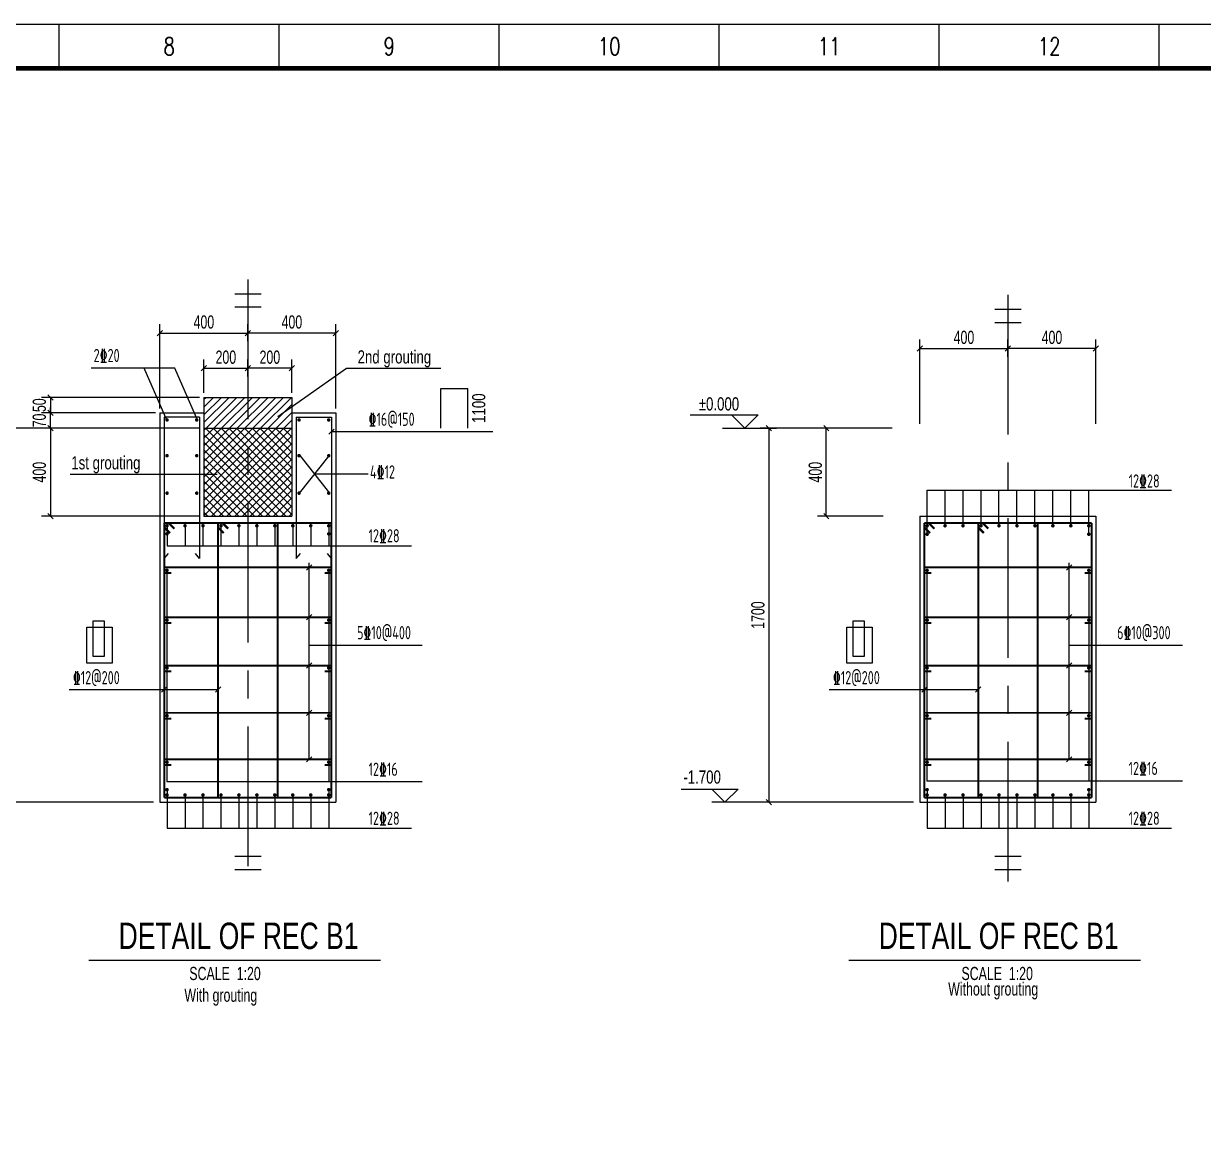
# Model space of a CAD drawing. Header units: millimetres. Extents: x -15901 to 146244, y -607033 to -56344.
# Drawn here: x 23535 to 50349, y -235063 to -209448 of the extents above; entities that cross this region are included whole.
import ezdxf
from ezdxf.enums import TextEntityAlignment as Align

# ---------------------------------------------------------------- set-up
doc = ezdxf.new("R2010")
doc.units = ezdxf.units.MM
doc.header["$LTSCALE"] = 2000
doc.linetypes.add('CENTER', pattern=[50.8, 31.75, -6.35, 6.35, -6.35])
for name, color, linetype in [('1', 3, 'Continuous'), ('4', 2, 'Continuous'), ('6', 1, 'Continuous'), ('DIM', 2, 'Continuous'), ('S_02_AXIS', 171, 'CENTER'), ('S_04', 2, 'Continuous'), ('S_08_HATCH', 8, 'Continuous'), ('TEXT', 3, 'Continuous'), ('TK', 1, 'Continuous')]:
    doc.layers.add(name, color=color, linetype=linetype)
doc.styles.add('FS', font='kstxt.shx', dxfattribs={"width": 0.8, "height": 250, "bigfont": 'kshz.shx'})
doc.styles.add('KS', font='kstxt.shx', dxfattribs={"width": 0.7, "height": 300, "bigfont": 'kshz.shx'})
doc.styles.add('TK-HZ', font='txt.shx', dxfattribs={"width": 0.8, "bigfont": 'hztxt.shx'})
doc.styles.add('样3', font='tssdeng.shx', dxfattribs={"width": 0.7, "height": 300, "bigfont": 'tssdchn.shx'})
doc.dimstyles.new('KSDIM0.2', dxfattribs={"dimtxt": 300, "dimasz": 120, "dimexe": 200, "dimexo": 100, "dimgap": 100, "dimtad": 1, "dimdec": 0, "dimlfac": 0.2, "dimzin": 14, "dimdsep": 46, "dimtxsty": 'KS', "dimblk1": 'OBLIQUE', "dimblk2": 'OBLIQUE', "dimsah": 1, "dimcen": -900, "dimclrd": 7, "dimclre": 7, "dimclrt": 2, "dimadec": 0, "dimazin": 0, "dimtfac": 1, "dimtdec": 0, "dimtix": 1, "dimtmove": 2, "dimatfit": 2, "dimfxl": 1, "dimtolj": 1, "dimtzin": 14, "dimlwd": -3, "dimarcsym": 2})

# ---------------------------------------------------------------- blocks, each defined once
blk = doc.blocks.new('_OBLIQUE')
at = {"color": 1}
blk.add_line((-0.5, -0.5), (0.5, 0.5), dxfattribs=at)
blk = doc.blocks.new('*D414')
at = {"layer": '1', "color": 7, "lineweight": -2}
for p, q in [((28632, -217471), (28632, -217083)), ((29632, -217845), (29632, -217083))]:
    blk.add_line(p, q, dxfattribs=at)
at = {"layer": '1', "color": 7, "lineweight": -3}
blk.add_line((29632, -217283), (28632, -217283), dxfattribs=at)
at = {"layer": 'Defpoints', "color": 0}
for p in [(28632, -217283), (28632, -217571), (29632, -217945)]:
    blk.add_point(p, dxfattribs=at)
at = {"layer": '1', "color": 7, "linetype": 'ByBlock', "lineweight": -3, "xscale": 120, "yscale": 120, "zscale": 120, "rotation": 180}
blk.add_blockref('_OBLIQUE', (28632, -217283), dxfattribs=at)
at = {"layer": '1', "color": 7, "linetype": 'ByBlock', "lineweight": -3, "xscale": 120, "yscale": 120, "zscale": 120}
blk.add_blockref('_OBLIQUE', (29632, -217283), dxfattribs=at)
at = {"layer": '1', "color": 2, "insert": (29132, -217033), "char_height": 300, "attachment_point": 5, "style": 'KS'}
blk.add_mtext('\\A1;200', dxfattribs=at)
blk = doc.blocks.new('*D415')
at = {"layer": '1', "color": 7, "lineweight": -2}
for p, q in [((27632, -217845), (27632, -217083)), ((28632, -217471), (28632, -217083))]:
    blk.add_line(p, q, dxfattribs=at)
at = {"layer": '1', "color": 7, "lineweight": -3}
blk.add_line((27632, -217283), (28632, -217283), dxfattribs=at)
at = {"layer": 'Defpoints', "color": 0}
for p in [(28632, -217283), (28632, -217571), (27632, -217945)]:
    blk.add_point(p, dxfattribs=at)
at = {"layer": '1', "color": 7, "linetype": 'ByBlock', "lineweight": -3, "xscale": 120, "yscale": 120, "zscale": 120, "rotation": 180}
blk.add_blockref('_OBLIQUE', (27632, -217283), dxfattribs=at)
at = {"layer": '1', "color": 7, "linetype": 'ByBlock', "lineweight": -3, "xscale": 120, "yscale": 120, "zscale": 120}
blk.add_blockref('_OBLIQUE', (28632, -217283), dxfattribs=at)
at = {"layer": '1', "color": 2, "insert": (28132, -217033), "char_height": 300, "attachment_point": 5, "style": 'KS'}
blk.add_mtext('\\A1;200', dxfattribs=at)
blk = doc.blocks.new('*D416')
at = {"layer": '1', "color": 7, "lineweight": -3}
for p, q in [((24143, -218295), (24143, -218175)), ((24143, -218645), (24143, -218295)), ((24143, -218645), (24143, -218765))]:
    blk.add_line(p, q, dxfattribs=at)
at = {"layer": '1', "color": 7, "lineweight": -2}
for p, q in [((26532, -218295), (23943, -218295)), ((27532, -218645), (23943, -218645))]:
    blk.add_line(p, q, dxfattribs=at)
at = {"layer": 'Defpoints', "color": 0}
for p in [(24143, -218295), (26632, -218295), (27632, -218645)]:
    blk.add_point(p, dxfattribs=at)
at = {"layer": '1', "color": 7, "linetype": 'ByBlock', "lineweight": -3, "xscale": 120, "yscale": 120, "zscale": 120}
for p, rotation in [((24143, -218295), 270), ((24143, -218645), 90)]:
    blk.add_blockref('_OBLIQUE', p, dxfattribs=dict(at, rotation=rotation))
at = {"layer": '1', "color": 2, "insert": (23893, -218470), "char_height": 300, "attachment_point": 5, "rotation": 90, "style": 'KS'}
blk.add_mtext('\\A1;70', dxfattribs=at)
blk = doc.blocks.new('*D417')
at = {"layer": '1', "color": 7, "lineweight": -2}
for p, q in [((27532, -218645), (23943, -218645)), ((27532, -220645), (23943, -220645))]:
    blk.add_line(p, q, dxfattribs=at)
at = {"layer": '1', "color": 7, "lineweight": -3}
blk.add_line((24143, -218645), (24143, -220645), dxfattribs=at)
at = {"layer": 'Defpoints', "color": 0}
for p in [(27632, -218645), (24143, -220645), (27632, -220645)]:
    blk.add_point(p, dxfattribs=at)
at = {"layer": '1', "color": 7, "linetype": 'ByBlock', "lineweight": -3, "xscale": 120, "yscale": 120, "zscale": 120}
for p, rotation in [((24143, -218645), 90), ((24143, -220645), 270)]:
    blk.add_blockref('_OBLIQUE', p, dxfattribs=dict(at, rotation=rotation))
at = {"layer": '1', "color": 2, "insert": (23893, -219645), "char_height": 300, "attachment_point": 5, "rotation": 90, "style": 'KS'}
blk.add_mtext('\\A1;400', dxfattribs=at)
blk = doc.blocks.new('*D418')
at = {"layer": '1', "color": 7, "lineweight": -2}
for p, q in [((27532, -217945), (23943, -217945)), ((24149, -218295), (23943, -218295))]:
    blk.add_line(p, q, dxfattribs=at)
at = {"layer": '1', "color": 7, "lineweight": -3}
blk.add_line((24143, -217945), (24143, -218295), dxfattribs=at)
at = {"layer": 'Defpoints', "color": 0}
for p in [(27632, -217945), (24143, -218295), (24249, -218295)]:
    blk.add_point(p, dxfattribs=at)
at = {"layer": '1', "color": 7, "linetype": 'ByBlock', "lineweight": -3, "xscale": 120, "yscale": 120, "zscale": 120}
for p, rotation in [((24143, -217945), 90), ((24143, -218295), 270)]:
    blk.add_blockref('_OBLIQUE', p, dxfattribs=dict(at, rotation=rotation))
at = {"layer": '1', "color": 2, "insert": (23893, -218123), "char_height": 300, "attachment_point": 5, "rotation": 90, "style": 'KS'}
blk.add_mtext('\\A1;50', dxfattribs=at)
blk = doc.blocks.new('Dot')
at = {"layer": '6', "const_width": 0.4}
blk.add_lwpolyline([(-0.2, 0, 1), (0.2, 0, 1)], format="xyb", close=True, dxfattribs=at)
blk = doc.blocks.new('*D419')
at = {"layer": '1', "color": 7, "lineweight": -2}
for p, q in [((28632, -216671), (28632, -216283)), ((30632, -218195), (30632, -216283))]:
    blk.add_line(p, q, dxfattribs=at)
at = {"layer": '1', "color": 7, "lineweight": -3}
blk.add_line((30632, -216483), (28632, -216483), dxfattribs=at)
at = {"layer": 'Defpoints', "color": 0}
for p in [(28632, -216483), (28632, -216771), (30632, -218295)]:
    blk.add_point(p, dxfattribs=at)
at = {"layer": '1', "color": 7, "linetype": 'ByBlock', "lineweight": -3, "xscale": 120, "yscale": 120, "zscale": 120, "rotation": 180}
blk.add_blockref('_OBLIQUE', (28632, -216483), dxfattribs=at)
at = {"layer": '1', "color": 7, "linetype": 'ByBlock', "lineweight": -3, "xscale": 120, "yscale": 120, "zscale": 120}
blk.add_blockref('_OBLIQUE', (30632, -216483), dxfattribs=at)
at = {"layer": '1', "color": 2, "insert": (29632, -216233), "char_height": 300, "attachment_point": 5, "style": 'KS'}
blk.add_mtext('\\A1;400', dxfattribs=at)
blk = doc.blocks.new('*D420')
at = {"layer": '1', "color": 7, "lineweight": -2}
for p, q in [((26632, -218195), (26632, -216283)), ((28632, -216671), (28632, -216283))]:
    blk.add_line(p, q, dxfattribs=at)
at = {"layer": '1', "color": 7, "lineweight": -3}
blk.add_line((26632, -216483), (28632, -216483), dxfattribs=at)
at = {"layer": 'Defpoints', "color": 0}
for p in [(28632, -216483), (28632, -216771), (26632, -218295)]:
    blk.add_point(p, dxfattribs=at)
at = {"layer": '1', "color": 7, "linetype": 'ByBlock', "lineweight": -3, "xscale": 120, "yscale": 120, "zscale": 120, "rotation": 180}
blk.add_blockref('_OBLIQUE', (26632, -216483), dxfattribs=at)
at = {"layer": '1', "color": 7, "linetype": 'ByBlock', "lineweight": -3, "xscale": 120, "yscale": 120, "zscale": 120}
blk.add_blockref('_OBLIQUE', (28632, -216483), dxfattribs=at)
at = {"layer": '1', "color": 2, "insert": (27632, -216233), "char_height": 300, "attachment_point": 5, "style": 'KS'}
blk.add_mtext('\\A1;400', dxfattribs=at)
blk = doc.blocks.new('*D421')
at = {"layer": '1', "color": 7, "lineweight": -2}
for p, q in [((24798, -218645), (23000, -218645)), ((26486, -227145), (23000, -227145))]:
    blk.add_line(p, q, dxfattribs=at)
at = {"layer": '1', "color": 7, "lineweight": -3}
blk.add_line((23200, -218645), (23200, -227145), dxfattribs=at)
at = {"layer": 'Defpoints', "color": 0}
for p in [(24898, -218645), (23200, -227145), (26586, -227145)]:
    blk.add_point(p, dxfattribs=at)
at = {"layer": '1', "color": 7, "linetype": 'ByBlock', "lineweight": -3, "xscale": 120, "yscale": 120, "zscale": 120}
for p, rotation in [((23200, -218645), 90), ((23200, -227145), 270)]:
    blk.add_blockref('_OBLIQUE', p, dxfattribs=dict(at, rotation=rotation))
at = {"layer": '1', "color": 2, "insert": (22950, -222895), "char_height": 300, "attachment_point": 5, "rotation": 90, "style": 'KS'}
blk.add_mtext('\\A1;1700', dxfattribs=at)
blk = doc.blocks.new('Br5')
at = {"layer": '6', "const_width": 0.5}
for points in [[(1.29, 2.29), (0, 1)], [(2.29, 1.29), (1, 0)]]:
    blk.add_lwpolyline(points, dxfattribs=at)
blk = doc.blocks.new('*D422')
at = {"layer": '1', "color": 7, "lineweight": -2}
for p, q in [((45907, -217021), (45907, -216633)), ((47907, -218545), (47907, -216633))]:
    blk.add_line(p, q, dxfattribs=at)
at = {"layer": '1', "color": 7, "lineweight": -3}
blk.add_line((47907, -216833), (45907, -216833), dxfattribs=at)
at = {"layer": 'Defpoints', "color": 0}
for p in [(45907, -216833), (45907, -217121), (47907, -218645)]:
    blk.add_point(p, dxfattribs=at)
at = {"layer": '1', "color": 7, "linetype": 'ByBlock', "lineweight": -3, "xscale": 120, "yscale": 120, "zscale": 120, "rotation": 180}
blk.add_blockref('_OBLIQUE', (45907, -216833), dxfattribs=at)
at = {"layer": '1', "color": 7, "linetype": 'ByBlock', "lineweight": -3, "xscale": 120, "yscale": 120, "zscale": 120}
blk.add_blockref('_OBLIQUE', (47907, -216833), dxfattribs=at)
at = {"layer": '1', "color": 2, "insert": (46907, -216583), "char_height": 300, "attachment_point": 5, "style": 'KS'}
blk.add_mtext('\\A1;400', dxfattribs=at)
blk = doc.blocks.new('*D423')
at = {"layer": '1', "color": 7, "lineweight": -2}
for p, q in [((43907, -218545), (43907, -216633)), ((45907, -217021), (45907, -216633))]:
    blk.add_line(p, q, dxfattribs=at)
at = {"layer": '1', "color": 7, "lineweight": -3}
blk.add_line((43907, -216833), (45907, -216833), dxfattribs=at)
at = {"layer": 'Defpoints', "color": 0}
for p in [(45907, -216833), (45907, -217121), (43907, -218645)]:
    blk.add_point(p, dxfattribs=at)
at = {"layer": '1', "color": 7, "linetype": 'ByBlock', "lineweight": -3, "xscale": 120, "yscale": 120, "zscale": 120, "rotation": 180}
blk.add_blockref('_OBLIQUE', (43907, -216833), dxfattribs=at)
at = {"layer": '1', "color": 7, "linetype": 'ByBlock', "lineweight": -3, "xscale": 120, "yscale": 120, "zscale": 120}
blk.add_blockref('_OBLIQUE', (45907, -216833), dxfattribs=at)
at = {"layer": '1', "color": 2, "insert": (44907, -216583), "char_height": 300, "attachment_point": 5, "style": 'KS'}
blk.add_mtext('\\A1;400', dxfattribs=at)
blk = doc.blocks.new('*D424')
at = {"layer": '1', "color": 7, "lineweight": -2}
for p, q in [((43193, -218645), (40275, -218645)), ((43761, -227145), (40275, -227145))]:
    blk.add_line(p, q, dxfattribs=at)
at = {"layer": '1', "color": 7, "lineweight": -3}
blk.add_line((40475, -218645), (40475, -227145), dxfattribs=at)
at = {"layer": 'Defpoints', "color": 0}
for p in [(43293, -218645), (40475, -227145), (43861, -227145)]:
    blk.add_point(p, dxfattribs=at)
at = {"layer": '1', "color": 7, "linetype": 'ByBlock', "lineweight": -3, "xscale": 120, "yscale": 120, "zscale": 120}
for p, rotation in [((40475, -218645), 90), ((40475, -227145), 270)]:
    blk.add_blockref('_OBLIQUE', p, dxfattribs=dict(at, rotation=rotation))
at = {"layer": '1', "color": 2, "insert": (40225, -222895), "char_height": 300, "attachment_point": 5, "rotation": 90, "style": 'KS'}
blk.add_mtext('\\A1;1700', dxfattribs=at)
blk = doc.blocks.new('*D425')
at = {"layer": '1', "color": 7, "lineweight": -2}
for p, q in [((43273, -218645), (41579, -218645)), ((43072, -220645), (41579, -220645))]:
    blk.add_line(p, q, dxfattribs=at)
at = {"layer": '1', "color": 7, "lineweight": -3}
blk.add_line((41779, -220645), (41779, -218645), dxfattribs=at)
at = {"layer": 'Defpoints', "color": 0}
for p in [(41779, -218645), (43373, -218645), (43172, -220645)]:
    blk.add_point(p, dxfattribs=at)
at = {"layer": '1', "color": 7, "linetype": 'ByBlock', "lineweight": -3, "xscale": 120, "yscale": 120, "zscale": 120}
for p, rotation in [((41779, -218645), 90), ((41779, -220645), 270)]:
    blk.add_blockref('_OBLIQUE', p, dxfattribs=dict(at, rotation=rotation))
at = {"layer": '1', "color": 2, "insert": (41529, -219645), "char_height": 300, "attachment_point": 5, "rotation": 90, "style": 'KS'}
blk.add_mtext('\\A1;400', dxfattribs=at)
blk = doc.blocks.new('A1-1')
at = {"layer": 'TK', "color": 7}
for p, q in [((37050, 58400), (37050, 59400)), ((42050, 58400), (42050, 59400)), ((47050, 58400), (47050, 59400)), ((52050, 58400), (52050, 59400)), ((57050, 58400), (57050, 59400)), ((62050, 58400), (62050, 59400))]:
    blk.add_line(p, q, dxfattribs=at)
for points, const_width in [([(0, 0), (84100, 0), (84100, 59400), (0, 59400)], 35), ([(2500, 1000), (83100, 1000), (83100, 58400), (2500, 58400)], 100)]:
    blk.add_lwpolyline(points, close=True, dxfattribs=dict(at, const_width=const_width))
at = {"layer": 'TK', "color": 7, "style": 'TK-HZ', "width": 0.75}
for s, p in [('8', (39550, 58900)), ('9', (44550, 58900)), ('10', (49550, 58900)), ('11', (54550, 58900)), ('12', (59550, 58900))]:
    blk.add_text(s, height=400, dxfattribs=at).set_placement(p, align=Align.MIDDLE_CENTER)

msp = doc.modelspace()

# ---------------------------------------------------------------- hatches: boundary and pattern name
at = {"layer": 'S_08_HATCH'}
h = msp.add_hatch(dxfattribs=at)
h.set_pattern_fill('ANSI31', color=6, scale=1000)
h.set_pattern_definition([(45, (-317834.99, -571233.78), (-88.388348, 88.388348), [])])
h.paths.add_polyline_path([(29632.238, -217945.224), (28632.238, -217945.224), (28632.238, -218645.224), (29632.238, -218645.224)])
h.paths.add_polyline_path([(28632.238, -217945.224), (27632.238, -217945.224), (27632.238, -218645.224), (28632.238, -218645.224)])
h = msp.add_hatch(dxfattribs=at)
h.set_pattern_fill('ANSI37', color=6, scale=1000)
h.set_pattern_definition([(45, (-317834.99, -571233.78), (-88.388348, 88.388348), []), (135, (-317834.99, -571233.78), (-88.388348, -88.388348), [])])
h.paths.add_polyline_path([(29632.238, -218645.224), (28632.238, -218645.224), (28632.238, -220645.224), (29632.238, -220645.224)])
h.paths.add_polyline_path([(28632.238, -218645.224), (27632.238, -218645.224), (27632.238, -220645.224), (28632.238, -220645.224)])

# ---------------------------------------------------------------- linework, layer by layer
for p, q in [((26972.032, -217283.115, -20.286), (25072.489, -217283.115, -20.286)), ((26794.738, -218477.724, -20.286), (26273.919, -217283.115, -20.286)), ((27492.851, -218477.724, -20.286), (26972.032, -217283.115, -20.286)), ((29313.496, -218381.586, -20.286), (30871.54, -217283.115, -20.286)), ((30871.54, -217283.115, -20.286), (33018.579, -217283.115, -20.286)), ((30532.238, -218724.644, -20.286), (34199.329, -218724.644, -20.286)), ((30474.039, -219273.394, -20.286), (29799.039, -220122.468, -20.286)), ((29814.738, -219266.518, -20.286), (30489.738, -220122.468, -20.286)), ((24591.145, -219690.305, -20.286), (27936.736, -219690.305, -20.286)), ((30145.781, -219686.306, -20.286), (31363.888, -219686.306, -20.286)), ((44069.318, -220051.246, -20.286), (49623.522, -220051.246, -20.286)), ((44069.651, -221056.51, -20.286), (44069.318, -220051.246, -20.286)), ((44477.984, -220807.724, -20.286), (44477.984, -220051.246, -20.286)), ((44886.318, -220807.724, -20.286), (44886.318, -220051.246, -20.286)), ((45294.651, -220807.724, -20.286), (45294.651, -220051.246, -20.286)), ((45702.984, -220807.724, -20.286), (45702.984, -220051.246, -20.286)), ((46111.318, -220807.724, -20.286), (46111.318, -220051.246, -20.286)), ((46519.651, -220807.724, -20.286), (46519.651, -220051.246, -20.286)), ((46927.984, -220807.724, -20.286), (46927.984, -220051.246, -20.286)), ((47336.318, -220807.724, -20.286), (47336.318, -220051.246, -20.286)), ((47744.651, -221056.51, -20.286), (47744.651, -220051.246, -20.286)), ((26794.738, -220863.766, -20.286), (26794.405, -221317, -20.286)), ((27203.071, -220863.766, -20.286), (27203.071, -221317, -20.286)), ((27611.404, -220863.766, -20.286), (27611.404, -221317, -20.286)), ((28019.738, -220863.766, -20.286), (28019.738, -221317, -20.286)), ((28428.071, -220863.766, -20.286), (28428.071, -221317, -20.286)), ((28836.404, -220863.766, -20.286), (28836.404, -221317, -20.286)), ((29244.738, -220863.766, -20.286), (29244.738, -221317, -20.286)), ((29653.071, -220863.766, -20.286), (29653.071, -221317, -20.286)), ((30061.404, -220863.766, -20.286), (30061.404, -221317, -20.286)), ((30469.738, -220863.766, -20.286), (30469.738, -221317, -20.286)), ((26794.405, -221317, -20.286), (32348.609, -221317, -20.286)), ((30025.213, -226173.45, -20.286), (30025.213, -221705.787, -20.286)), ((47300.126, -226173.45, -20.286), (47300.126, -221705.787, -20.286)), ((26790.494, -221857.554, -20.286), (26790.494, -226680.09, -20.286)), ((30469.431, -221857.101, -20.286), (30469.431, -226680.09, -20.286)), ((44065.408, -221857.554, -20.286), (44065.408, -226660.641, -20.286)), ((47744.344, -221857.101, -20.286), (47744.344, -226660.641, -20.286)), ((30025.213, -223575.186, -20.286), (32595.41, -223575.186, -20.286)), ((47300.126, -223575.186, -20.286), (49870.323, -223575.186, -20.286)), ((24567.349, -224585.761, -20.286), (27955.757, -224585.761, -20.286)), ((41842.263, -224585.761, -20.286), (45230.67, -224585.761, -20.286)), ((26790.494, -226680.09, -20.286), (32595.41, -226680.09, -20.286)), ((44065.408, -226660.641, -20.286), (49870.323, -226660.641, -20.286)), ((26794.738, -226862.746, -20.286), (26794.405, -227739.201, -20.286)), ((27203.071, -226982.724, -20.286), (27203.071, -227739.201, -20.286)), ((27611.404, -226982.724, -20.286), (27611.404, -227739.201, -20.286)), ((28019.738, -226982.724, -20.286), (28019.738, -227739.201, -20.286)), ((28428.071, -226982.724, -20.286), (28428.071, -227739.201, -20.286)), ((28836.404, -226982.724, -20.286), (28836.404, -227739.201, -20.286)), ((29244.738, -226982.724, -20.286), (29244.738, -227739.201, -20.286)), ((29653.071, -226982.724, -20.286), (29653.071, -227739.201, -20.286)), ((30061.404, -226982.724, -20.286), (30061.404, -227739.201, -20.286)), ((30469.738, -226862.746, -20.286), (30469.738, -227739.201, -20.286)), ((44069.651, -226862.746, -20.286), (44069.318, -227739.201, -20.286)), ((44477.984, -226982.724, -20.286), (44477.984, -227739.201, -20.286)), ((44886.318, -226982.724, -20.286), (44886.318, -227739.201, -20.286)), ((45294.651, -226982.724, -20.286), (45294.651, -227739.201, -20.286)), ((45702.984, -226982.724, -20.286), (45702.984, -227739.201, -20.286)), ((46111.318, -226982.724, -20.286), (46111.318, -227739.201, -20.286)), ((46519.651, -226982.724, -20.286), (46519.651, -227739.201, -20.286)), ((46927.984, -226982.724, -20.286), (46927.984, -227739.201, -20.286)), ((47336.318, -226982.724, -20.286), (47336.318, -227739.201, -20.286)), ((47744.651, -226862.746, -20.286), (47744.651, -227739.201, -20.286)), ((26794.405, -227739.201, -20.286), (32348.609, -227739.201, -20.286)), ((44069.318, -227739.201, -20.286), (49623.522, -227739.201, -20.286))]:
    msp.add_line(p, q)
at = {"layer": '1'}
for p, q in [((28332.238, -215590.399, -20.286), (28932.238, -215590.399, -20.286)), ((28332.238, -215890.399, -20.286), (28932.238, -215890.399, -20.286)), ((45607.151, -215940.399, -20.286), (46207.151, -215940.399, -20.286)), ((45607.151, -216240.399, -20.286), (46207.151, -216240.399, -20.286)), ((27632.238, -217945.224, -20.286), (27632.238, -220645.224, -20.286)), ((27632.238, -217945.224, -20.286), (29632.238, -217945.224, -20.286)), ((29632.238, -217945.224, -20.286), (29632.238, -220645.224, -20.286)), ((33016.662, -218647.445, -20.286), (33016.662, -217741.254, -20.286)), ((33016.662, -217741.254, -20.286), (33634.852, -217741.254, -20.286)), ((33634.852, -218647.445, -20.286), (33634.852, -217741.254, -20.286)), ((26632.238, -218295.224, -20.286), (26632.238, -227145.224, -20.286)), ((26632.238, -218295.224, -20.286), (27632.238, -218295.224, -20.286)), ((29632.238, -218295.224, -20.286), (30632.238, -218295.224, -20.286)), ((30632.238, -218295.224, -20.286), (30632.238, -227145.224, -20.286)), ((27632.238, -218645.224, -20.286), (29632.238, -218645.224, -20.286)), ((27632.238, -220645.224, -20.286), (29632.238, -220645.224, -20.286)), ((43907.151, -220645.224, -20.286), (43907.151, -227145.224, -20.286)), ((43907.151, -220645.224, -20.286), (47907.151, -220645.224, -20.286)), ((47907.151, -220645.224, -20.286), (47907.151, -227145.224, -20.286)), ((26632.238, -227145.224, -20.286), (30632.238, -227145.224, -20.286)), ((43907.151, -227145.224, -20.286), (47907.151, -227145.224, -20.286)), ((28332.238, -228374.049, -20.286), (28932.238, -228374.049, -20.286)), ((45607.151, -228374.049, -20.286), (46207.151, -228374.049, -20.286)), ((28332.238, -228674.049, -20.286), (28932.238, -228674.049, -20.286)), ((45607.151, -228674.049, -20.286), (46207.151, -228674.049, -20.286))]:
    msp.add_line(p, q, dxfattribs=at)
at = {"layer": '1', "elevation": -20.286}
for points in [[(25114.108, -223025.957), (25364.227, -223025.957), (25364.227, -223838.466), (25114.108, -223838.466)], [(42389.021, -223025.957), (42639.14, -223025.957), (42639.14, -223838.466), (42389.021, -223838.466)], [(24968.863, -223171.525), (25546.374, -223171.525), (25546.374, -223984.035), (24968.863, -223984.035)], [(42243.776, -223171.525), (42821.288, -223171.525), (42821.288, -223984.035), (42243.776, -223984.035)]]:
    msp.add_lwpolyline(points, close=True, dxfattribs=at)
at = {"layer": '4', "elevation": -20.286}
for points in [[(38477.622, -226848.239), (39771.591, -226848.239), (39474.607, -227145.224), (39177.622, -226848.239)], [(40274.607, -227145.224), (39174.607, -227145.224)]]:
    msp.add_lwpolyline(points, dxfattribs=at)
at = {"layer": '6'}
for p, q in [((27532.238, -218395.224, -20.286), (26732.238, -218395.224, -20.286)), ((26732.238, -218395.224, -20.286), (26732.238, -220801.266, -20.286)), ((27532.238, -218395.224, -20.286), (27532.238, -221611.283, -20.286)), ((29732.238, -218395.224, -20.286), (30532.238, -218395.224, -20.286)), ((29732.238, -218395.224, -20.286), (29732.238, -221611.283, -20.286)), ((30532.238, -218395.224, -20.286), (30532.238, -220801.266, -20.286)), ((30472.238, -218784.644, -20.286), (30592.238, -218664.644, -20.286)), ((26732.238, -221611.283, -20.286), (26825.964, -221495.644, -20.286)), ((27532.238, -221611.283, -20.286), (27438.511, -221495.644, -20.286)), ((29732.238, -221611.283, -20.286), (29825.964, -221495.644, -20.286)), ((29965.213, -221871.455, -20.286), (30085.213, -221751.455, -20.286)), ((30532.238, -221611.283, -20.286), (30438.511, -221495.644, -20.286)), ((47240.126, -221871.455, -20.286), (47360.126, -221751.455, -20.286)), ((29965.213, -223004.02, -20.286), (30085.213, -222884.02, -20.286)), ((47240.126, -223004.02, -20.286), (47360.126, -222884.02, -20.286)), ((29965.213, -224101.935, -20.286), (30085.213, -223981.935, -20.286)), ((47240.126, -224101.935, -20.286), (47360.126, -223981.935, -20.286)), ((26672.238, -224645.761, -20.286), (26792.238, -224525.761, -20.286)), ((27897.131, -224645.761, -20.286), (28017.131, -224525.761, -20.286)), ((43947.151, -224645.761, -20.286), (44067.151, -224525.761, -20.286)), ((45172.045, -224645.761, -20.286), (45292.045, -224525.761, -20.286)), ((29965.213, -225176.115, -20.286), (30085.213, -225056.115, -20.286)), ((47240.126, -225176.115, -20.286), (47360.126, -225056.115, -20.286)), ((29965.213, -226233.45, -20.286), (30085.213, -226113.45, -20.286)), ((47240.126, -226233.45, -20.286), (47360.126, -226113.45, -20.286)), ((25017.707, -230735.793, -20.286), (31645.073, -230735.793, -20.286)), ((42292.62, -230735.793, -20.286), (48919.986, -230735.793, -20.286))]:
    msp.add_line(p, q, dxfattribs=at)
at = {"layer": '6', "const_width": 45, "elevation": -20.286}
for points in [[(26732.238, -220801.266), (30532.238, -220801.266)], [(26732.238, -220801.266), (26732.238, -227045.224)], [(27955.757, -220801.266), (27955.757, -227045.224)], [(29310.236, -220801.266), (29310.236, -227045.224)], [(30532.238, -220801.266), (30532.238, -227045.224)], [(44007.151, -220801.266), (47807.151, -220801.266)], [(44007.151, -220801.266), (44007.151, -227045.224)], [(45230.67, -220801.266), (45230.67, -227045.224)], [(46585.149, -220801.266), (46585.149, -227045.224)], [(47807.151, -220801.266), (47807.151, -227045.224)], [(26732.238, -221811.455), (30532.238, -221811.455)], [(26732.238, -221940.625), (26889.815, -221940.625)], [(30374.661, -221940.625), (30532.238, -221940.625)], [(44007.151, -221811.455), (47807.151, -221811.455)], [(44007.151, -221940.625), (44164.728, -221940.625)], [(47649.574, -221940.625), (47807.151, -221940.625)], [(26732.238, -222944.02), (30532.238, -222944.02)], [(26732.238, -223073.19), (26889.815, -223073.19)], [(30374.661, -223073.19), (30532.238, -223073.19)], [(44007.151, -222944.02), (47807.151, -222944.02)], [(44007.151, -223073.19), (44164.728, -223073.19)], [(47649.574, -223073.19), (47807.151, -223073.19)], [(26732.238, -224041.935), (30532.238, -224041.935)], [(26732.238, -224171.106), (26889.815, -224171.106)], [(30374.661, -224171.106), (30532.238, -224171.106)], [(44007.151, -224041.935), (47807.151, -224041.935)], [(44007.151, -224171.106), (44164.728, -224171.106)], [(47649.574, -224171.106), (47807.151, -224171.106)], [(26732.238, -225116.115), (30532.238, -225116.115)], [(26732.238, -225245.286), (26889.815, -225245.286)], [(30374.661, -225245.286), (30532.238, -225245.286)], [(44007.151, -225116.115), (47807.151, -225116.115)], [(44007.151, -225245.286), (44164.728, -225245.286)], [(47649.574, -225245.286), (47807.151, -225245.286)], [(26732.238, -226173.45), (30532.238, -226173.45)], [(26732.238, -226302.62), (26889.815, -226302.62)], [(30374.661, -226302.62), (30532.238, -226302.62)], [(44007.151, -226173.45), (47807.151, -226173.45)], [(44007.151, -226302.62), (44164.728, -226302.62)], [(47649.574, -226302.62), (47807.151, -226302.62)], [(26732.238, -227045.224), (30532.238, -227045.224)], [(44007.151, -227045.224), (47807.151, -227045.224)]]:
    msp.add_lwpolyline(points, dxfattribs=at)
at = {"layer": 'DIM', "ltscale": 0.005}
for p, q in [((38687.359, -218345.224, -20.286), (40226.123, -218345.224, -20.286)), ((39626.123, -218345.224, -20.286), (39926.123, -218645.224, -20.286)), ((40226.123, -218345.224, -20.286), (39926.123, -218645.224, -20.286)), ((39421.962, -218645.224, -20.286), (40648.101, -218645.224, -20.286))]:
    msp.add_line(p, q, dxfattribs=at)
at = {"layer": 'S_02_AXIS', "ltscale": 0.05}
for p, q in [((28632.238, -215263.107, -20.286), (28632.238, -229198.574, -20.286)), ((45907.151, -215613.107, -20.286), (45907.151, -229198.574, -20.286))]:
    msp.add_line(p, q, dxfattribs=at)

# ---------------------------------------------------------------- block references
at = {"layer": '6', "yscale": 100, "zscale": 100}
for p, xscale in [((26794.738, -218457.724, -20.286), -100), ((27469.738, -218457.724, -20.286), -100), ((29794.738, -218457.724, -20.286), 100), ((30469.738, -218457.724, -20.286), 100), ((26794.738, -219270.738, -20.286), -100), ((27469.738, -219270.738, -20.286), 100), ((29794.738, -219270.738, -20.286), -100), ((30469.738, -219270.738, -20.286), 100), ((26794.738, -220122.468, -20.286), -100), ((27469.738, -220122.468, -20.286), 100), ((29794.738, -220122.468, -20.286), -100), ((30469.738, -220122.468, -20.286), 100), ((26794.738, -220863.766, -20.286), 100), ((27203.071, -220863.766, -20.286), 100), ((27611.404, -220863.766, -20.286), 100), ((28019.738, -220863.766, -20.286), 100), ((28428.071, -220863.766, -20.286), 100), ((28836.404, -220863.766, -20.286), 100), ((29244.738, -220863.766, -20.286), 100), ((29653.071, -220863.766, -20.286), 100), ((30061.404, -220863.766, -20.286), 100), ((30469.738, -220863.766, -20.286), 100), ((44069.651, -220863.766, -20.286), 100), ((44477.984, -220863.766, -20.286), 100), ((44886.318, -220863.766, -20.286), 100), ((45294.651, -220863.766, -20.286), 100), ((45702.984, -220863.766, -20.286), 100), ((46111.318, -220863.766, -20.286), 100), ((46519.651, -220863.766, -20.286), 100), ((46927.984, -220863.766, -20.286), 100), ((47336.318, -220863.766, -20.286), 100), ((47744.651, -220863.766, -20.286), 100), ((26794.738, -221047.285, -20.286), 100), ((30469.738, -221047.285, -20.286), 100), ((44069.651, -221056.51, -20.286), 100), ((47744.651, -221056.51, -20.286), 100), ((26794.738, -221877.098, -20.286), -100), ((30469.738, -221877.098, -20.286), 100), ((44069.651, -221877.098, -20.286), -100), ((47744.651, -221877.098, -20.286), 100), ((26794.738, -223009.663, -20.286), -100), ((30469.738, -223009.663, -20.286), 100), ((44069.651, -223009.663, -20.286), -100), ((47744.651, -223009.663, -20.286), 100), ((26794.738, -224095.165, -20.286), -100), ((30469.738, -224095.165, -20.286), 100), ((44069.651, -224095.165, -20.286), -100), ((47744.651, -224095.165, -20.286), 100), ((26794.738, -225180.668, -20.286), -100), ((30469.738, -225180.668, -20.286), 100), ((44069.651, -225180.668, -20.286), -100), ((47744.651, -225180.668, -20.286), 100), ((26794.738, -226238.591, -20.286), -100), ((30469.738, -226238.591, -20.286), 100), ((44069.651, -226238.591, -20.286), -100), ((47744.651, -226238.591, -20.286), 100), ((26794.738, -226862.746, -20.286), 100), ((30469.738, -226862.746, -20.286), 100), ((44069.651, -226862.746, -20.286), 100), ((47744.651, -226862.746, -20.286), 100), ((26794.738, -226982.724, -20.286), 100), ((27203.071, -226982.724, -20.286), 100), ((27611.404, -226982.724, -20.286), 100), ((28019.738, -226982.724, -20.286), 100), ((28428.071, -226982.724, -20.286), 100), ((28836.404, -226982.724, -20.286), 100), ((29244.738, -226982.724, -20.286), 100), ((29653.071, -226982.724, -20.286), 100), ((30061.404, -226982.724, -20.286), 100), ((30469.738, -226982.724, -20.286), 100), ((44069.651, -226982.724, -20.286), 100), ((44477.984, -226982.724, -20.286), 100), ((44886.318, -226982.724, -20.286), 100), ((45294.651, -226982.724, -20.286), 100), ((45702.984, -226982.724, -20.286), 100), ((46111.318, -226982.724, -20.286), 100), ((46519.651, -226982.724, -20.286), 100), ((46927.984, -226982.724, -20.286), 100), ((47336.318, -226982.724, -20.286), 100), ((47744.651, -226982.724, -20.286), 100)]:
    msp.add_blockref('Dot', p, dxfattribs=dict(at, xscale=xscale))
at = {"layer": '6', "xscale": 100, "yscale": 100, "zscale": 100, "rotation": 270}
for p in [(26732.238, -220801.266, -20.286), (27955.757, -220801.266, -20.286), (44007.151, -220801.266, -20.286), (45230.67, -220801.266, -20.286)]:
    msp.add_blockref('Br5', p, dxfattribs=at)
at = {"layer": 'TK', "color": 7}
msp.add_blockref('A1-1', (-12704.988, -268865.789), dxfattribs=at)

# ---------------------------------------------------------------- texts
at = {"layer": '4', "style": 'KS', "width": 0.75}
for s, height, p in [('-1.700', 300, (38529.607, -226725.224, -20.286)), ('DETAIL OF REC B1', 600, (25695.209, -230485.191, -20.286)), ('DETAIL OF REC B1', 600, (42970.123, -230485.191, -20.286))]:
    msp.add_text(s, height=height, dxfattribs=at).set_placement(p)
at = {"layer": 'DIM'}
for s, style, width, p in [('2%%13220', '样3', 0.7, (25125.95, -217142.694, -20.286)), ('2nd grouting', 'FS', 0.75, (31125.493, -217174.728, -20.286)), ('%%P0.000', 'FS', 0.75, (38879.962, -218243.34, -20.286)), ('%%13216@150', '样3', 0.7, (31375.487, -218592.831, -20.286)), ('1st grouting', 'FS', 0.75, (24618.707, -219581.918, -20.286)), ('4%%13212', '样3', 0.7, (31407.494, -219789.794, -20.286)), ('12%%13228', '样3', 0.7, (48650.4, -219995.517, -20.286)), ('12%%13228', '样3', 0.7, (31375.487, -221240.891, -20.286)), ('5%%13210@400', '样3', 0.7, (31112.817, -223443.373, -20.286)), ('6%%13210@300', '样3', 0.7, (48387.73, -223443.373, -20.286)), ('%%13212@200', '样3', 0.7, (24654.051, -224466.125, -20.286)), ('%%13212@200', '样3', 0.7, (41928.964, -224466.125, -20.286)), ('12%%13216', '样3', 0.7, (31375.487, -226548.277, -20.286)), ('12%%13216', '样3', 0.7, (48650.4, -226528.828, -20.286)), ('12%%13228', '样3', 0.7, (31375.487, -227663.091, -20.286)), ('12%%13228', '样3', 0.7, (48650.4, -227663.091, -20.286))]:
    msp.add_text(s, height=300, dxfattribs=dict(at, style=style, width=width)).set_placement(p)
at = {"layer": 'DIM', "style": 'FS', "width": 0.75}
msp.add_text('1100', height=300, rotation=90, dxfattribs=at).set_placement((34028.312, -218524.929, -20.286))
at = {"layer": 'S_04', "style": 'KS', "width": 0.7}
for s, p in [('With grouting', (27189.387, -231684.21, -20.286)), ('Without grouting', (44549.169, -231542.762, -20.286))]:
    msp.add_text(s, height=300, dxfattribs=at).set_placement(p)
at = {"layer": 'TEXT', "style": 'KS', "width": 0.7}
for p in [(28112.751, -231041.338), (45662.454, -231041.338)]:
    msp.add_text('SCALE  1:20', height=300, dxfattribs=at).set_placement(p, align=Align.MIDDLE)

# ---------------------------------------------------------------- dimensions: what is measured, and where the dimension line sits
at = {"layer": '1'}
for base, p1, p2, picture, middle in [((28632.238, -216483.115, -20.286), (26632.238, -218295.224, -20.286), (28632.238, -216771.321, -20.286), '*D420', (27632.238, -216233.115, -20.286)), ((45907.151, -216833.115, -20.286), (43907.151, -218645.224, -20.286), (45907.151, -217121.321, -20.286), '*D423', (44907.151, -216583.115, -20.286))]:
    dim = msp.add_linear_dim(base=base, p1=p1, p2=p2, dimstyle='KSDIM0.2', dxfattribs=at)
    dim.commit()
    dim.dimension.update_dxf_attribs({"geometry": picture, "text_midpoint": middle})
for base, p1, p2, angle, picture, middle in [((28632.238, -216483.115, -20.286), (30632.238, -218295.224, -20.286), (28632.238, -216771.321, -20.286), 180, '*D419', (29632.238, -216233.115, -20.286)), ((45907.151, -216833.115, -20.286), (47907.151, -218645.224, -20.286), (45907.151, -217121.321, -20.286), 180, '*D422', (46907.151, -216583.115, -20.286)), ((23199.693, -227145.224, -20.286), (24898.45, -218645.224, -20.286), (26586.33, -227145.224, -20.286), 90, '*D421', (22949.693, -222895.224, -20.286)), ((40474.607, -227145.224, -20.286), (43292.711, -218645.224, -20.286), (43861.244, -227145.224, -20.286), 90, '*D424', (40224.607, -222895.224, -20.286)), ((41779.076, -218645.224, -20.286), (43172.126, -220645.224, -20.286), (43372.726, -218645.224, -20.286), 90, '*D425', (41529.076, -219645.224, -20.286))]:
    dim = msp.add_linear_dim(base=base, p1=p1, p2=p2, angle=angle, dimstyle='KSDIM0.2', dxfattribs=at)
    dim.commit()
    dim.dimension.update_dxf_attribs({"geometry": picture, "text_midpoint": middle})
dim = msp.add_linear_dim(base=(28632.238, -217283.115, -20.286), p1=(27632.238, -217945.224, -20.286), p2=(28632.238, -217571.321, -20.286), text='200', dimstyle='KSDIM0.2', dxfattribs=at)
dim.commit()
dim.dimension.update_dxf_attribs({"geometry": '*D415', "text_midpoint": (28132.238, -217033.115, -20.286)})
for base, p1, p2, angle, text, picture, middle in [((28632.238, -217283.115, -20.286), (29632.238, -217945.224, -20.286), (28632.238, -217571.321, -20.286), 180, '200', '*D414', (29132.238, -217033.115, -20.286)), ((24143.099, -218295.224, -20.286), (27632.238, -218645.224, -20.286), (26632.238, -218295.224, -20.286), 90, '70', '*D416', (23893.099, -218470.224, -20.286)), ((24143.099, -220645.224, -20.286), (27632.238, -218645.224, -20.286), (27632.238, -220645.224, -20.286), 90, '400', '*D417', (23893.099, -219645.224, -20.286))]:
    dim = msp.add_linear_dim(base=base, p1=p1, p2=p2, angle=angle, text=text, dimstyle='KSDIM0.2', dxfattribs=at)
    dim.commit()
    dim.dimension.update_dxf_attribs({"geometry": picture, "text_midpoint": middle})
dim = msp.add_linear_dim(base=(24143.099, -218295.224, -20.286), p1=(27632.238, -217945.224, -20.286), p2=(24248.714, -218295.224, -20.286), angle=90, text='50', dimstyle='KSDIM0.2', dxfattribs=at)
dim.commit()
dim.dimension.update_dxf_attribs({"geometry": '*D418', "text_midpoint": (23893.099, -218122.782, -20.286), "dimtype": 160})

doc.saveas('drawing.dxf')
